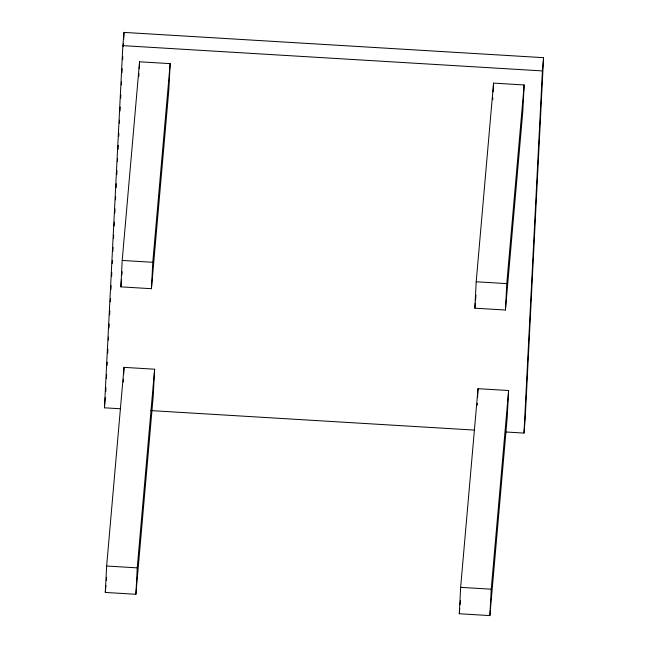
<?xml version="1.0" encoding="UTF-8"?>
<svg xmlns="http://www.w3.org/2000/svg" width="648" height="648" viewBox="0 0 648 648"><rect width="100%" height="100%" fill="white"/><g stroke="black" fill="none" stroke-linecap="round" stroke-linejoin="round"><path stroke-width="0.97" d="M120.569 408.775L104.433 407.803L122.861 45.644L124.019 32.4L543.567 57.672L525.139 419.831L523.981 433.083L505.829 431.989M105.746 391.538L105.948 387.496M106.41 378.424L106.62 374.382M107.082 365.302L107.236 362.281M107.698 353.201L107.9 349.167M108.362 340.087L108.516 337.057M108.977 327.977L109.18 323.943M109.642 314.863L109.852 310.829M110.314 301.749L110.468 298.728M110.93 289.648L111.132 285.614M111.594 276.534L111.804 272.492M112.266 263.42L112.42 260.391M112.882 251.311L113.084 247.277M113.546 238.197L113.7 235.167M114.161 226.087L114.372 222.053M114.834 212.973L115.036 208.94M115.498 199.859L115.652 196.838M116.114 187.758L116.316 183.724M116.778 174.644L116.988 170.61M117.45 161.53L117.604 158.501M118.066 149.421L118.268 145.387M118.73 136.307L118.884 133.277M119.402 123.193L119.556 120.163M120.018 111.083L120.22 107.05M120.682 97.97L120.836 94.948M121.354 84.856L121.508 81.834M121.97 72.754L122.172 68.72M122.634 59.64L122.788 56.611M123.298 46.526L123.452 43.497M123.663 39.463L124.019 32.4M105.3 592.434L106.645 566.028L124.027 367.359L154.613 369.206L153.268 395.612L135.894 594.273L105.3 592.434L105.916 585.371M120.852 286.861L122.197 260.447L139.571 61.787L170.165 63.634L168.82 90.04L151.446 288.7L120.852 286.861L121.468 279.798M123.274 382.028L123.428 379.096M123.679 374.204L124.027 367.359M138.826 76.456L138.98 73.524M139.223 68.631L139.571 61.787M135.894 594.273L137.238 567.867L154.613 369.206M151.446 288.7L152.782 262.294L170.165 63.634M459.294 613.753L460.639 587.347L478.022 388.687L508.607 390.525L507.263 416.939L489.888 615.6L459.294 613.753L459.732 608.715M474.846 308.181L476.191 281.775L493.565 83.114L524.159 84.953L522.815 111.359L505.44 310.028L474.846 308.181L475.284 303.143M477.171 405.316L477.268 403.356M477.568 397.491L478.022 388.687M492.723 99.735L492.82 97.783M493.12 91.911L493.565 83.114M489.888 615.6L491.233 589.194L508.607 390.525M505.44 310.028L506.776 283.622L524.159 84.953M523.981 433.083L542.408 70.916L543.567 57.672M104.433 407.803L105.341 397.402M121.905 274.76L122.172 271.731M106.361 580.333L106.62 577.303M475.551 300.113L475.988 295.075M460.088 604.681L460.445 600.647M122.861 45.644L542.408 70.916M122.197 260.447L152.782 262.294M476.191 281.775L506.776 283.622M150.822 410.597L474.563 430.102M106.645 566.028L137.238 567.867M460.639 587.347L491.233 589.194"/></g></svg>
